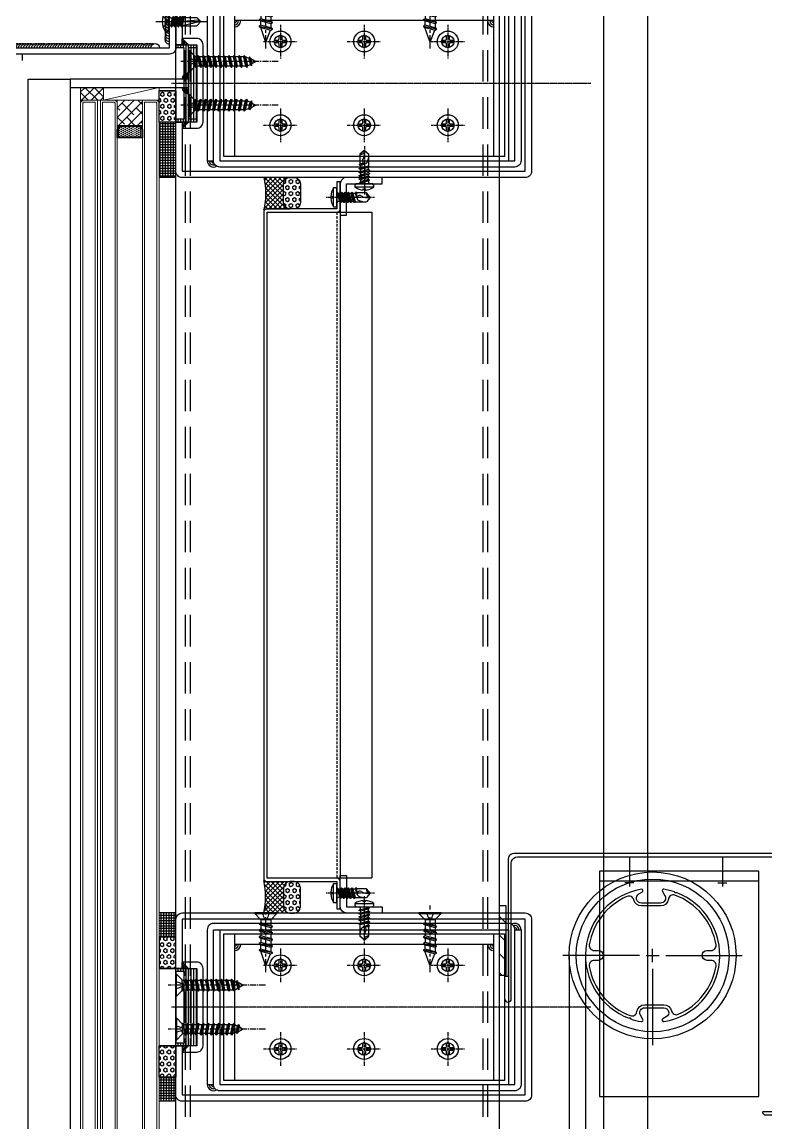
# Model space of a CAD drawing. Extents: x -3378 to 102197, y -3799 to 48702.
# Drawn here: x 85585 to 85940, y 3493 to 4019 of the extents above; entities that cross this region are included whole.
import ezdxf

# ---------------------------------------------------------------- set-up
doc = ezdxf.new("R2010")
doc.units = 0
for name, pattern in [('CEN1', [9, 6, -1, 1, -1]), ('CENTER', [2, 1.25, -0.25, 0.25, -0.25]), ('HIDDEN', [0.375, 0.25, -0.125])]:
    doc.linetypes.add(name, pattern=pattern)
for name, color, linetype in [('24WELD', 55, 'Continuous'), ('ARR', 6, 'Continuous'), ('BCM CL', 14, 'CENTER'), ('BCM-DIM', 54, 'Continuous'), ('BCM-draft', 252, 'Continuous'), ('BCM-EXT', 2, 'Continuous'), ('BCM-Extu', 4, 'Continuous'), ('BCM-SIL', 8, 'Continuous'), ('CENTER', 4, 'CENTER'), ('CL', 14, 'CENTER'), ('不鏽鋼板S.S.PANEL', 30, 'Continuous'), ('填縫物 SEALANT', 1, 'Continuous'), ('泡棉', 8, 'Continuous'), ('矽利康', 9, 'Continuous'), ('結構體 STRUCTURAL', 154, 'Continuous'), ('螺絲 固定五金 FASTENERS', 124, 'Continuous'), ('螺絲、螺栓', 4, 'Continuous'), ('視覺模型鋁擠型暫替', 4, 'Continuous'), ('視覺模型鋁擠型暫替-RefEdit0', 4, 'Continuous'), ('金屬面材 METAL PANEL', 2, 'Continuous'), ('鋁擠型 AL. EXTRUSION', 3, 'Continuous'), ('镀锌钢板', 3, 'Continuous'), ('隔熱材 INSULATION', 9, 'HIDDEN'), ('隱藏線 HIDDEN', 8, 'HIDDEN')]:
    doc.layers.add(name, color=color, linetype=linetype)
doc.layers.add('BCM-GK', color=252, linetype='Continuous', lineweight=5)
doc.layers.add('BCM-GLA', color=4, linetype='Continuous', lineweight=5)
pattern_1 = [(45, (-80931.47096, -992287.45455), (-0.44194173824, 0.44194173824), [])]
pattern_2 = [(90, (-94993.687, -997925.494), (-1.25, 0), []), (180, (-94993.687, -997925.494), (-1e-16, -1.25), [])]
pattern_3 = [(90, (154.4923, -120.1606), (-1.649778, 1e-16), [0.9525, -1.905]), (210, (154.4923, -120.1606), (0.824889, -1.42875), [0.9525, -1.905]), (150, (154.4923, -119.2081), (-0.824889, -1.42875), [0.9525, -1.905])]

# ---------------------------------------------------------------- blocks, each defined once
blk = doc.blocks.new('*u927')
at = {"layer": 'CENTER', "color": 0, "ltscale": 5}
blk.add_line((28.28, 0), (-3.62, 0), dxfattribs=at)
at = {"layer": '螺絲、螺栓', "color": 0, "linetype": 'ByBlock', "ltscale": 0.2}
for p, q in [((0.3, 5.3), (0.3, -5.3)), ((3.1, 2.5), (3.1, -2.5)), ((3.1, 2.39), (4.64, 2.39)), ((5.08, 3.15), (6.34, -3.15)), ((5.7, 2.39), (7.79, 2.39)), ((8.23, 3.15), (9.49, -3.15)), ((8.85, 2.39), (10.94, 2.39)), ((11.38, 3.15), (12.64, -3.15)), ((12, 2.39), (14.09, 2.39)), ((14.53, 3.15), (15.79, -3.15)), ((17.24, 2.39), (15.15, 2.39)), ((17.68, 3.15), (18.94, -3.15)), ((18.17, 2.61), (24.84, 0.24)), ((3.1, -2.39), (5.9, -2.39)), ((6.96, -2.39), (9.05, -2.39)), ((10.11, -2.39), (12.2, -2.39)), ((13.26, -2.39), (15.35, -2.39)), ((16.41, -2.39), (18.5, -2.39)), ((24.84, -0.23), (19.52, -2.25))]:
    blk.add_line(p, q, dxfattribs=at)
blk.add_lwpolyline([(3.1, -2.5), (0.3, -5.3), (0, -5.3), (0, 5.3), (0.3, 5.3), (3.1, 2.5)], dxfattribs=at)
blk.add_lwpolyline([(0, 1.61, -0.048054), (2.67, 0.68, -0.292428), (3.1, 0, -0.292428), (2.67, -0.68, -0.048054), (0, -1.61, -0.048054)], format="xyb", dxfattribs=at)
for points in [[(6.34, -3.15), (5.9, -2.39), (4.64, 2.39), (5.08, 3.15), (5.27, 3.15), (5.7, 2.39), (6.96, -2.39), (6.53, -3.15)], [(9.49, -3.15), (9.05, -2.39), (7.79, 2.39), (8.23, 3.15), (8.42, 3.15), (8.85, 2.39), (10.11, -2.39), (9.68, -3.15)], [(12.64, -3.15), (12.2, -2.39), (10.94, 2.39), (11.38, 3.15), (11.57, 3.15), (12, 2.39), (13.26, -2.39), (12.83, -3.15)], [(15.79, -3.15), (15.35, -2.39), (14.09, 2.39), (14.53, 3.15), (14.72, 3.15), (15.15, 2.39), (16.41, -2.39), (15.98, -3.15)], [(18.94, -3.15), (18.5, -2.39), (17.24, 2.39), (17.68, 3.15), (17.87, 3.15), (18.3, 2.39), (19.56, -2.39), (19.13, -3.15)]]:
    blk.add_lwpolyline(points, close=True, dxfattribs=at)
blk.add_arc((24.75, 0), 0.252, 292.1627, 69.4623, dxfattribs=at)
blk = doc.blocks.new('*U929')
blk.add_blockref('*u927', (0, 0))
blk = doc.blocks.new('橫料01')
at = {"layer": '視覺模型鋁擠型暫替', "linetype": 'Continuous'}
h = blk.add_hatch(dxfattribs=at)
h.set_pattern_fill('ANSI31', color=1, scale=5)
h.set_pattern_definition(pattern_1)
h.paths.add_polyline_path([(-151.5, -26.5), (-148.5, -26.5), (-151.5, -23.5)])
h = blk.add_hatch(dxfattribs=at)
h.set_pattern_fill('ANSI31', color=1, scale=5)
h.set_pattern_definition(pattern_1)
h.paths.add_polyline_path([(-151.5, -66.5), (-148.5, -63.5), (-151.5, -63.5)])
at = {"layer": '視覺模型鋁擠型暫替', "color": 1, "linetype": 'Continuous'}
for points in [[(-148.5, -26.5), (-151.5, -26.5), (-151.5, -23.5), (-148.5, -26.5)], [(-148.5, -63.5), (-151.5, -63.5), (-151.5, -66.5), (-148.5, -63.5)]]:
    blk.add_lwpolyline(points, dxfattribs=at)
at = {"layer": '視覺模型鋁擠型暫替', "color": 7, "linetype": 'Continuous'}
for centre, radius, start, end in [((7.5, -8), 3, 0, 120), ((7.5, -8), 2, 0, 109.4712), ((7.5, -8), 1, 0, 99.5941), ((-136.5, -82.01), 3, 180, 300), ((-136.5, -82.01), 2, 180, 289.4712), ((-136.5, -82.01), 1, 180, 279.5941)]:
    blk.add_arc(centre, radius, start, end, dxfattribs=at)
at = {"layer": '金屬面材 METAL PANEL'}
for points in [[(-151.5, -63.5), (-151.5, -87.01), (12.5, -87.01), (12.5, -3), (-151.49, -3), (-151.5, -26.5), (-154.5, -26.5), (-154.49, -3, -0.414128), (-151.49, 0), (12.5, 0, -0.414214), (15.5, -3), (15.5, -87.01, -0.414214), (12.5, -90.01), (-151.5, -90.01, -0.414214), (-154.5, -87.01), (-154.5, -63.5)], [(-151.5, -66.5), (-144.5, -66.5, 0.414214), (-141.5, -63.5), (-141.5, -26.5, 0.414239), (-144.5, -23.5), (-151.5, -23.5), (-148.5, -26.5), (-144.5, -26.5), (-144.5, -63.5), (-148.5, -63.5)]]:
    blk.add_lwpolyline(points, format="xyb", close=True, dxfattribs=at)
at = {"layer": '镀锌钢板'}
for points in [[(-136.5, -82.01), (-136.5, -8), (4.5, -8), (4.5, -82.01), (7.5, -82.01), (7.5, -8, 0.414214), (4.5, -5), (-136.5, -5, 0.414214), (-139.5, -8), (-139.5, -82.01)], [(10.5, -8), (10.5, -82.01, -0.414214), (7.5, -85.01), (-133.5, -85.01, -0.414214), (-136.5, -82.01), (-136.5, -8), (-133.5, -8), (-133.5, -82.01), (7.5, -82.01), (7.5, -8)]]:
    blk.add_lwpolyline(points, format="xyb", close=True, dxfattribs=at)
at = {"layer": '螺絲 固定五金 FASTENERS', "xscale": -1.000000000000002, "rotation": 90}
for p in [(-111.5, 0), (-33, 0)]:
    blk.add_blockref('*U929', p, dxfattribs=at)
blk = doc.blocks.new('*U35')
blk.add_lwpolyline([(1.22, 0.68), (2.48, 0.68, -0.398336), (3.02, 0.16, -0.027263), (3.02, -0.16, -0.398336), (2.48, -0.68), (1.22, -0.68, 0.414214), (0.68, -1.22), (0.68, -2.48, -0.398336), (0.16, -3.02, -0.027263), (-0.16, -3.02, -0.398336), (-0.68, -2.48), (-0.68, -1.22, 0.414214), (-1.22, -0.68), (-2.48, -0.68, -0.398336), (-3.02, -0.16, -0.027263), (-3.02, 0.16, -0.398336), (-2.48, 0.68), (-1.22, 0.68, 0.414214), (-0.68, 1.22), (-0.68, 2.48, -0.398336), (-0.16, 3.02, -0.027263), (0.16, 3.02, -0.398336), (0.68, 2.48), (0.68, 1.22, 0.414214)], format="xyb", close=True)
blk.add_circle((0, 0), 5)
at = {"layer": 'CL'}
for p, q in [((0, 8.04), (0, -8.04)), ((-8.04, 0), (8.04, 0))]:
    blk.add_line(p, q, dxfattribs=at)
blk = doc.blocks.new('圓孔6mm')
at = {"layer": '視覺模型鋁擠型暫替', "color": 6, "linetype": 'Continuous'}
blk.add_circle((0, 0), 3, dxfattribs=at)
at = {"layer": 'BCM-draft'}
blk.add_blockref('*U35', (0, 0), dxfattribs=at)
blk = doc.blocks.new('4t 托架')
at = {"layer": '視覺模型鋁擠型暫替', "color": 7, "linetype": 'Continuous'}
for centre, radius, start, end in [((14.5, -11.5), 1, 270, 0), ((14.5, -11.5), 2, 270, 0), ((14.5, -11.5), 3, 270, 0), ((138.5, -11.5), 3, 180, 270), ((138.5, -11.5), 2, 180, 270), ((138.5, -11.5), 1, 180, 270)]:
    blk.add_arc(centre, radius, start, end, dxfattribs=at)
at = {"layer": '镀锌钢板', "color": 6, "linetype": 'Continuous'}
for p, q in [((14.5, -6.5), (14.5, -76.51)), ((138.5, -76.51), (138.5, -6.5)), ((138.5, -11.5), (14.5, -11.5))]:
    blk.add_line(p, q, dxfattribs=at)
blk.add_lwpolyline([(9.5, -6.5), (143.5, -6.5), (143.5, -76.51), (9.5, -76.51)], close=True, dxfattribs=at)
at = {"layer": '視覺模型鋁擠型暫替', "linetype": 'Continuous'}
for p in [(36.5, -21.5), (76.5, -21.5), (116.5, -21.5), (36.5, -61.51), (76.5, -61.51), (116.5, -61.51)]:
    blk.add_blockref('圓孔6mm', p, dxfattribs=at)
blk = doc.blocks.new('A$C4E2A2353')
at = {"layer": 'ARR', "color": 0, "linetype": 'ByBlock', "ltscale": 0.3}
for p, q in [((0.3, -5.3), (0.3, 5.3)), ((3.1, -2.5), (3.1, 2.5)), ((4.38, 2.15), (3.1, 2.15)), ((3.1, 1.24), (3.82, -2.16)), ((4.71, 2.87), (4.38, 2.15)), ((4.38, 2.15), (5.3, -2.16)), ((4.43, 1.96), (5.34, -2.36)), ((5.34, 2.15), (4.71, 2.87)), ((4.71, 2.87), (5.93, -2.88)), ((4.89, 2.06), (5.8, -2.26)), ((6.82, 2.15), (5.34, 2.15)), ((5.34, 2.15), (6.26, -2.16)), ((5.34, 2.15), (6.26, -2.16)), ((7.15, 2.87), (6.82, 2.15)), ((6.82, 2.15), (7.74, -2.16)), ((6.86, 1.96), (7.78, -2.36)), ((7.78, 2.15), (7.15, 2.87)), ((7.15, 2.87), (8.37, -2.88)), ((7.32, 2.06), (8.24, -2.26)), ((9.26, 2.15), (7.78, 2.15)), ((7.78, 2.15), (8.7, -2.16)), ((7.78, 2.15), (8.7, -2.16)), ((9.59, 2.87), (9.26, 2.15)), ((9.26, 2.15), (10.17, -2.16)), ((9.3, 1.96), (10.21, -2.36)), ((10.22, 2.15), (9.59, 2.87)), ((9.59, 2.87), (10.81, -2.88)), ((9.76, 2.06), (10.67, -2.26)), ((11.7, 2.15), (10.22, 2.15)), ((10.22, 2.15), (11.13, -2.16)), ((10.22, 2.15), (11.13, -2.16)), ((12.02, 2.87), (11.7, 2.15)), ((11.7, 2.15), (12.61, -2.16)), ((11.74, 1.96), (12.65, -2.36)), ((12.66, 2.15), (12.02, 2.87)), ((12.02, 2.87), (13.24, -2.88)), ((12.2, 2.06), (13.11, -2.26)), ((14.13, 2.15), (12.66, 2.15)), ((12.66, 2.15), (13.57, -2.16)), ((12.66, 2.15), (13.57, -2.16)), ((14.46, 2.87), (14.13, 2.15)), ((14.13, 2.15), (15.05, -2.16)), ((14.18, 1.96), (15.09, -2.36)), ((15.09, 2.15), (14.46, 2.87)), ((14.46, 2.87), (15.68, -2.88)), ((14.64, 2.06), (15.55, -2.26)), ((16.57, 2.15), (15.09, 2.15)), ((15.09, 2.15), (16.01, -2.16)), ((15.09, 2.15), (16.01, -2.16)), ((16.9, 2.87), (16.57, 2.15)), ((16.57, 2.15), (17.49, -2.16)), ((16.61, 1.96), (17.53, -2.36)), ((17.53, 2.15), (16.9, 2.87)), ((16.9, 2.87), (18.12, -2.88)), ((17.07, 2.06), (17.99, -2.26)), ((19.01, 2.15), (17.53, 2.15)), ((17.53, 2.15), (18.45, -2.16)), ((17.53, 2.15), (18.45, -2.16)), ((19.34, 2.87), (19.01, 2.15)), ((19.01, 2.15), (19.92, -2.16)), ((19.05, 1.96), (19.96, -2.36)), ((19.97, 2.15), (19.34, 2.87)), ((19.34, 2.87), (20.56, -2.88)), ((19.51, 2.06), (20.42, -2.26)), ((21.45, 2.15), (19.97, 2.15)), ((19.97, 2.15), (20.88, -2.16)), ((19.97, 2.15), (20.88, -2.16)), ((21.77, 2.87), (21.45, 2.15)), ((21.77, 2.87), (21.45, 2.15)), ((21.45, 2.15), (22.36, -2.16)), ((21.45, 2.15), (22.36, -2.16)), ((21.49, 1.96), (22.4, -2.36)), ((21.49, 1.96), (22.4, -2.36)), ((22.41, 2.15), (21.77, 2.87)), ((21.77, 2.87), (22.99, -2.88)), ((22.41, 2.15), (21.77, 2.87)), ((21.77, 2.87), (22.99, -2.88)), ((21.95, 2.06), (22.86, -2.26)), ((21.95, 2.06), (22.86, -2.26)), ((23.88, 2.15), (22.41, 2.15)), ((22.41, 2.15), (23.32, -2.16)), ((23.88, 2.15), (22.41, 2.15)), ((22.41, 2.15), (23.32, -2.16)), ((22.41, 2.15), (23.32, -2.16)), ((22.41, 2.15), (23.32, -2.16)), ((24.21, 2.87), (23.88, 2.15)), ((24.21, 2.87), (23.88, 2.15)), ((23.88, 2.15), (24.8, -2.16)), ((23.88, 2.15), (24.8, -2.16)), ((23.93, 1.96), (24.84, -2.36)), ((23.93, 1.96), (24.84, -2.36)), ((24.84, 2.15), (24.21, 2.87)), ((24.21, 2.87), (25.43, -2.88)), ((24.84, 2.15), (24.21, 2.87)), ((24.21, 2.87), (25.43, -2.88)), ((24.38, 2.06), (25.3, -2.26)), ((24.38, 2.06), (25.3, -2.26)), ((26.32, 2.15), (24.84, 2.15)), ((24.84, 2.15), (25.76, -2.16)), ((26.32, 2.15), (24.84, 2.15)), ((24.84, 2.15), (25.76, -2.16)), ((24.84, 2.15), (25.76, -2.16)), ((24.84, 2.15), (25.76, -2.16)), ((26.65, 2.87), (26.32, 2.15)), ((26.65, 2.87), (26.32, 2.15)), ((26.32, 2.15), (27.24, -2.16)), ((26.32, 2.15), (27.24, -2.16)), ((26.36, 1.96), (27.28, -2.36)), ((26.36, 1.96), (27.28, -2.36)), ((27.28, 2.15), (26.65, 2.87)), ((26.65, 2.87), (27.87, -2.88)), ((27.28, 2.15), (26.65, 2.87)), ((26.65, 2.87), (27.87, -2.88)), ((26.82, 2.06), (27.74, -2.26)), ((26.82, 2.06), (27.74, -2.26)), ((28.91, 1.45), (27.28, 2.15)), ((27.28, 2.15), (28.19, -2.16)), ((27.28, 2.15), (28.19, -2.16)), ((27.28, 2.15), (28.19, -2.16)), ((27.28, 2.15), (28.19, -2.16)), ((29.24, 2.17), (28.91, 1.45)), ((28.91, 1.45), (29.52, -1.46)), ((29.96, 0.99), (29.24, 2.17)), ((29.24, 2.17), (30.16, -2.18)), ((32.25, 0), (29.96, 1.25)), ((29.96, 0.99), (30.39, -1)), ((32.26, 0), (32.25, 0)), ((3.1, -1.02), (3.49, -2.88)), ((3.1, -2.44), (3.49, -2.88)), ((3.49, -2.88), (3.82, -2.16)), ((3.82, -2.16), (5.3, -2.16)), ((5.3, -2.16), (5.93, -2.88)), ((5.93, -2.88), (6.26, -2.16)), ((6.26, -2.16), (7.74, -2.16)), ((7.74, -2.16), (8.37, -2.88)), ((8.37, -2.88), (8.7, -2.16)), ((8.7, -2.16), (10.17, -2.16)), ((10.17, -2.16), (10.81, -2.88)), ((10.81, -2.88), (11.13, -2.16)), ((11.13, -2.16), (12.61, -2.16)), ((12.61, -2.16), (13.24, -2.88)), ((13.24, -2.88), (13.57, -2.16)), ((13.57, -2.16), (15.05, -2.16)), ((15.05, -2.16), (15.68, -2.88)), ((15.68, -2.88), (16.01, -2.16)), ((16.01, -2.16), (17.49, -2.16)), ((17.49, -2.16), (18.12, -2.88)), ((18.12, -2.88), (18.45, -2.16)), ((18.45, -2.16), (19.92, -2.16)), ((19.92, -2.16), (20.56, -2.88)), ((20.56, -2.88), (20.88, -2.16)), ((20.88, -2.16), (22.36, -2.16)), ((22.36, -2.16), (22.99, -2.88)), ((22.36, -2.16), (22.99, -2.88)), ((22.99, -2.88), (23.32, -2.16)), ((22.99, -2.88), (23.32, -2.16)), ((23.32, -2.16), (24.8, -2.16)), ((23.32, -2.16), (24.8, -2.16)), ((24.8, -2.16), (25.43, -2.88)), ((24.8, -2.16), (25.43, -2.88)), ((25.43, -2.88), (25.76, -2.16)), ((25.43, -2.88), (25.76, -2.16)), ((25.76, -2.16), (27.24, -2.16)), ((25.76, -2.16), (27.24, -2.16)), ((27.24, -2.16), (27.87, -2.88)), ((27.24, -2.16), (27.87, -2.88)), ((27.87, -2.88), (28.19, -2.16)), ((27.87, -2.88), (28.19, -2.16)), ((28.19, -2.16), (29.52, -1.46)), ((29.52, -1.46), (30.16, -2.18)), ((30.16, -2.18), (30.39, -1)), ((30.39, -1), (32.25, -0.01)), ((32.25, -0.01), (32.26, 0))]:
    blk.add_line(p, q, dxfattribs=at)
at = {"layer": 'ARR', "color": 0, "linetype": 'CEN1', "ltscale": 0.5}
blk.add_line((42.86, 0), (-3.62, 0), dxfattribs=at)
at = {"layer": 'ARR', "color": 0, "linetype": 'ByBlock', "ltscale": 0.3}
blk.add_lwpolyline([(3.1, 2.5), (0.3, 5.3), (0, 5.3), (0, -5.3), (0.3, -5.3), (3.1, -2.5)], dxfattribs=at)
blk.add_lwpolyline([(0, -1.61, 0.048054), (2.67, -0.68, 0.292428), (3.1, 0, 0.292428), (2.67, 0.68, 0.048054), (0, 1.61, 0.048054)], format="xyb", dxfattribs=at)
blk = doc.blocks.new('*U920')
at = {"layer": '螺絲、螺栓', "color": 0, "linetype": 'ByBlock', "xscale": -1, "rotation": 180}
blk.add_blockref('A$C4E2A2353', (0, 0), dxfattribs=at)
blk = doc.blocks.new('玻璃飾條03')
at = {"layer": '視覺模型鋁擠型暫替', "color": 2, "linetype": 'Continuous'}
for centre, radius, start, end in [((56.5, 0), 3, 90, 180), ((56.5, 0), 2.5, 90, 180), ((56.5, 0), 2, 90, 180), ((56.5, 0), 1.5, 90, 180), ((56.5, 0), 1, 90, 180), ((56.5, -4), 3, 180, 270), ((56.5, -4), 2.5, 180, 270), ((56.5, -4), 2, 180, 270), ((56.5, -4), 1.5, 180, 270), ((56.5, -4), 1, 180, 270)]:
    blk.add_arc(centre, radius, start, end, dxfattribs=at)
at = {"layer": '金屬面材 METAL PANEL', "linetype": 'Continuous'}
for points in [[(56.5, -19), (60.5, -19), (60.5, 15), (56.5, 15)], [(0, -4), (56.5, -4), (56.5, 0), (0, 0)]]:
    blk.add_lwpolyline(points, close=True, dxfattribs=at)
at = {"layer": '螺絲 固定五金 FASTENERS', "xscale": -1, "rotation": 180}
blk.add_blockref('*U920', (56.5, 8.5), dxfattribs=at)
at = {"layer": '螺絲 固定五金 FASTENERS'}
blk.add_blockref('*U920', (56.5, -12.5), dxfattribs=at)
blk = doc.blocks.new('A$C19CB1797')
at = {"layer": 'BCM-SIL'}
for p, q in [((8.28, 24.29, 0), (8.28, 0, 0)), ((3.53, 19.39, 0), (13.03, 19.39, 0)), ((3.53, 18.16, 0), (13.03, 18.16, 0)), ((6.49, 17.06, 0), (5.88, 16.71, 0)), ((5.88, 16.71, 0), (10.68, 15.91, 0)), ((5.88, 16.71, 0), (5.88, 16.51, 0)), ((5.88, 16.51, 0), (10.68, 15.72, 0)), ((5.88, 16.51, 0), (6.49, 16.16, 0)), ((6.49, 17.06, 0), (10.07, 16.26, 0)), ((6.49, 16.16, 0), (10.07, 15.36, 0)), ((6.49, 16.16, 0), (6.49, 15.47, 0)), ((10.07, 17.06, 0), (10.07, 16.26, 0)), ((10.07, 17.06, 0), (10.07, 16.26, 0)), ((10.07, 16.26, 0), (10.68, 15.91, 0)), ((10.68, 15.91, 0), (10.68, 15.72, 0)), ((6.49, 15.47, 0), (5.88, 15.12, 0)), ((5.88, 15.12, 0), (10.68, 14.32, 0)), ((5.88, 15.12, 0), (5.88, 14.92, 0)), ((5.88, 14.92, 0), (10.68, 14.13, 0)), ((5.88, 14.92, 0), (6.49, 14.57, 0)), ((6.49, 13.88, 0), (5.88, 13.53, 0)), ((5.88, 13.53, 0), (10.68, 12.74, 0)), ((5.88, 13.53, 0), (5.88, 13.33, 0)), ((5.88, 13.33, 0), (10.68, 12.54, 0)), ((5.88, 13.33, 0), (6.49, 12.98, 0)), ((6.49, 12.3, 0), (5.88, 11.94, 0)), ((5.88, 11.94, 0), (10.68, 11.15, 0)), ((5.88, 11.94, 0), (5.88, 11.75, 0)), ((5.88, 11.75, 0), (10.68, 10.95, 0)), ((5.88, 11.75, 0), (6.28, 11.52, 0)), ((8.28, 2.66, 0), (6.28, 11.52, 0)), ((6.28, 11.52, 0), (6.28, 4.66, 0)), ((6.28, 11.52, 0), (10.28, 10.72, 0)), ((6.49, 15.47, 0), (10.07, 14.68, 0)), ((6.49, 14.57, 0), (10.07, 13.78, 0)), ((6.49, 14.57, 0), (6.49, 13.88, 0)), ((6.49, 13.88, 0), (10.07, 13.09, 0)), ((6.49, 12.98, 0), (10.07, 12.19, 0)), ((6.49, 12.98, 0), (6.49, 12.3, 0)), ((6.49, 12.3, 0), (10.07, 11.5, 0)), ((9.03, 4.16, 0), (8.28, 11.12, 0)), ((10.68, 15.72, 0), (10.07, 15.36, 0)), ((10.07, 15.36, 0), (10.07, 14.68, 0)), ((10.07, 14.68, 0), (10.68, 14.32, 0)), ((10.68, 14.13, 0), (10.07, 13.78, 0)), ((10.07, 13.78, 0), (10.07, 13.09, 0)), ((10.07, 13.09, 0), (10.68, 12.74, 0)), ((10.68, 12.54, 0), (10.07, 12.19, 0)), ((10.07, 12.19, 0), (10.07, 11.5, 0)), ((10.07, 11.5, 0), (10.68, 11.15, 0)), ((10.68, 10.95, 0), (10.28, 10.72, 0)), ((10.28, 10.72, 0), (10.28, 4.66, 0)), ((10.68, 14.32, 0), (10.68, 14.13, 0)), ((10.68, 12.74, 0), (10.68, 12.54, 0)), ((10.68, 11.15, 0), (10.68, 10.95, 0)), ((6.28, 4.66, 0), (8.28, 2.66, 0)), ((8.28, 2.66, 0), (10.28, 4.66, 0)), ((8.28, 2.66, 0), (9.03, 4.16, 0))]:
    blk.add_line(p, q, dxfattribs=at)
at = {"layer": 'BCM-SIL', "elevation": 0}
blk.add_lwpolyline([(12.8, 19.81, 0.297439), (3.75, 19.81, 0.253368), (3.53, 19.39), (3.53, 18.16, 0.414214), (4.03, 17.66), (12.53, 17.66, 0.414214), (13.03, 18.16), (13.03, 19.39, 0.253368)], format="xyb", close=True, dxfattribs=at)
at = {"layer": 'BCM-SIL', "ltscale": 0.1, "elevation": 0}
blk.add_lwpolyline([(5.78, 20.77), (7.8, 18.64, 0.205918), (8.28, 18.43, 0.205918), (8.75, 18.64), (10.78, 20.77)], format="xyb", dxfattribs=at)
at = {"layer": 'BCM-SIL'}
for centre, start, end in [((5.89, 17.06, 0), 0, 90), ((10.67, 17.06, 0), 90, 180)]:
    blk.add_arc(centre, 0.6, start, end, dxfattribs=at)
blk = doc.blocks.new('*U740')
for centre, end in [((1.3, 41.5), 196.3529), ((1.3, 39), 196.3529), ((1.4, 44), 196.3529), ((0.9, 29), 196.3529), ((1, 31.5), 196.3529), ((1.1, 34), 196.3529), ((1.2, 36.5), 196.3529), ((0.6, 19), 196.3529), ((0.7, 21.5), 196.3529), ((0.8, 24), 196.3529), ((0.9, 26.5), 196.3529), ((0.2, 6.5), 196.3529), ((0.3, 9), 196.3529), ((0.4, 11.5), 196.3529), ((0.5, 16.5), 196.3529), ((0.5, 14), 196.3529), ((0.1, 4), 268.1431)]:
    blk.add_arc(centre, 4, 88.1431, end)
blk = doc.blocks.new('*U741')
for centre, end in [((-156.4, 5.1), 286.3529), ((-153.9, 5), 286.3529), ((-151.4, 4.9), 286.3529), ((-148.9, 4.8), 286.3529), ((-146.4, 4.7), 286.3529), ((-143.9, 4.7), 286.3529), ((-141.4, 4.6), 286.3529), ((-138.9, 4.5), 286.3529), ((-136.4, 4.4), 286.3529), ((-133.9, 4.3), 286.3529), ((-131.4, 4.3), 286.3529), ((-128.9, 4.2), 286.3529), ((-126.4, 4.1), 286.3529), ((-123.9, 4), 286.3529), ((-121.4, 3.9), 286.3529), ((-118.9, 3.9), 286.3529), ((-116.4, 3.8), 286.3529), ((-113.9, 3.7), 286.3529), ((-111.4, 3.6), 286.3529), ((-108.9, 3.5), 286.3529), ((-106.4, 3.5), 286.3529), ((-103.9, 3.4), 286.3529), ((-101.4, 3.3), 286.3529), ((-98.9, 3.2), 286.3529), ((-96.4, 3.1), 286.3529), ((-94, 3), 286.3529), ((-91.5, 3), 286.3529), ((-89, 2.9), 286.3529), ((-86.5, 2.8), 286.3529), ((-84, 2.7), 286.3529), ((-81.5, 2.6), 286.3529), ((-79, 2.6), 286.3529), ((-76.5, 2.5), 286.3529), ((-74, 2.4), 286.3529), ((-71.5, 2.3), 286.3529), ((-69, 2.2), 286.3529), ((-66.5, 2.2), 286.3529), ((-64, 2.1), 286.3529), ((-61.5, 2), 286.3529), ((-59, 1.9), 286.3529), ((-56.5, 1.8), 286.3529), ((-54, 1.7), 286.3529), ((-51.5, 1.7), 286.3529), ((-49, 1.6), 286.3529), ((-46.5, 1.5), 286.3529), ((-44, 1.4), 286.3529), ((-41.5, 1.3), 286.3529), ((-39, 1.3), 286.3529), ((-36.5, 1.2), 286.3529), ((-34, 1.1), 286.3529), ((-31.5, 1), 286.3529), ((-29, 0.9), 286.3529), ((-26.5, 0.9), 286.3529), ((-24, 0.8), 286.3529), ((-21.5, 0.7), 286.3529), ((-19, 0.6), 286.3529), ((-16.5, 0.5), 286.3529), ((-14, 0.5), 286.3529), ((-11.5, 0.4), 286.3529), ((-9, 0.3), 286.3529), ((-6.5, 0.2), 286.3529), ((-4, 0.1), 358.1431)]:
    blk.add_arc(centre, 4, 178.1431, end)
blk = doc.blocks.new('鋁板彎01')
at = {"layer": '金屬面材 METAL PANEL', "linetype": 'Continuous'}
blk.add_line((-3, 0), (-90, 0), dxfattribs=at)
at = {"layer": '金屬面材 METAL PANEL'}
blk.add_line((-90, 0), (-90, -28), dxfattribs=at)
blk.add_lwpolyline([(0, 0), (0, -28, -0.414214), (-3, -31), (-90, -31), (-90, -28), (-3, -28), (-3, 0), (-0.01, 0)], format="xyb", dxfattribs=at)
at = {"layer": '24WELD', "xscale": -0.5062500000000012, "yscale": 0.5062500000000012, "zscale": 0.5062500000000005, "rotation": 178.1430628016458}
for name, p in [('*U740', (-3, -2.03)), ('*U741', (-7.86, -28))]:
    blk.add_blockref(name, p, dxfattribs=at)
at = {"layer": 'BCM-SIL', "rotation": 90}
blk.add_blockref('A$C19CB1797', (14.66, -23.78, 0), dxfattribs=at)
blk = doc.blocks.new('*u55')
at = {"layer": '泡棉'}
h = blk.add_hatch(dxfattribs=at)
h.set_pattern_fill('HEX', color=256, scale=0.3)
h.set_pattern_definition([(0, (-4141.5022, 978.2385), (0, 1.6497784), [0.9525, -1.905]), (120, (-4141.5022, 978.2385), (-1.42875, -0.8248892), [0.9525, -1.905]), (60, (-4140.5497, 978.2385), (-1.42875, 0.8248892), [0.9525, -1.905])])
edge = h.paths.add_edge_path()
edge.add_line((-12, 9.53), (-3, 9.53))
edge.add_arc((-3, 12.53), 3, 270, 360)
edge.add_line((0, 12.53), (0, 14.53))
edge.add_arc((-3, 14.53), 3, 0, 90)
edge.add_line((-3, 17.53), (-12, 17.53))
edge.add_arc((-12, 14.53), 3, 90, 180)
edge.add_line((-15, 14.53), (-15, 12.53))
edge.add_arc((-12, 12.53), 3, 180, 270)
at = {"layer": '矽利康'}
h = blk.add_hatch(dxfattribs=at)
h.set_pattern_fill('ANSI37', color=256, scale=0.5, style=0)
h.set_pattern_definition([(45, (-4141.5022, 978.2385), (-1.122532, 1.122532), []), (135, (-4141.5022, 978.2385), (-1.122532, -1.122532), [])])
edge = h.paths.add_edge_path()
edge.add_arc((-7.73, -32.06), 32.98, 76.4372, 103.5628)
edge.add_arc((-16.6, 1.13), 1.6, 315, 360)
edge.add_line((-15, 1.13), (-15, 12.53))
edge.add_arc((-12, 12.53), 3, 180, 270)
edge.add_line((-12, 9.53), (-3, 9.53))
edge.add_arc((-3, 12.53), 3, 270, 360)
edge.add_line((0, 12.53), (0, 0))
at = {"layer": '泡棉'}
blk.add_lwpolyline([(-12, 9.53), (-3, 9.53, 0.414214), (0, 12.53), (0, 14.53, 0.414214), (-3, 17.53), (-12, 17.53, 0.414214), (-15, 14.53), (-15, 12.53, 0.414214)], format="xyb", close=True, dxfattribs=at)
at = {"layer": '矽利康'}
blk.add_lwpolyline([(0, 0, 0.118914), (-15.47, 0, 0.198912), (-15, 1.13), (-15, 12.53, 0.414214), (-12, 9.53), (-3, 9.53, 0.414214), (0, 12.53)], format="xyb", close=True, dxfattribs=at)
blk = doc.blocks.new('M5x16圓頭自攻')
at = {"layer": 'ARR', "color": 0, "linetype": 'CENTER', "ltscale": 0.87}
blk.add_line((18, 0), (-5.1, 0), dxfattribs=at)
at = {"layer": 'ARR', "color": 0, "linetype": 'ByBlock', "ltscale": 0.3}
for p, q in [((-1.61, -4.5), (-1.61, 4.5)), ((0.5, 2.24), (1.14, 1.9)), ((0.72, 2.13), (1.65, -2.5)), ((1.89, 1.9), (1.14, 1.9)), ((2.24, 2.5), (3.24, -2.5)), ((3.48, 1.9), (2.73, 1.9)), ((3.83, 2.5), (4.83, -2.5)), ((5.07, 1.9), (4.32, 1.9)), ((5.42, 2.5), (6.42, -2.5)), ((6.81, 1.9), (5.91, 1.9)), ((7.16, 2.5), (8.16, -2.5)), ((8.4, 1.9), (7.65, 1.9)), ((8.73, 1.9), (7.98, 1.9)), ((9.08, 2.5), (9.7, -0.6)), ((14.12, 2.1), (9.46, 2.1)), ((15.83, 0.06), (14.12, 2.1)), ((15.83, 0.06), (15.95, 0.06)), ((16, -0.01), (16, 0.01)), ((2.14, -1.9), (2.89, -1.9)), ((3.73, -1.9), (4.48, -1.9)), ((5.32, -1.9), (6.07, -1.9)), ((6.91, -1.9), (7.81, -1.9)), ((8.54, -2.1), (12.91, -2.1)), ((15.83, -0.06), (14.12, -2.1)), ((15.83, -0.06), (15.95, -0.06))]:
    blk.add_line(p, q, dxfattribs=at)
blk.add_lwpolyline([(-2.98, -0.5, 0.134476), (-1.61, -4.5), (-0.58, -4.5, 0.198912), (-0.44, -4.44), (-0.06, -4.06, 0.198912), (0, -3.92), (0, 3.92, 0.198912), (-0.06, 4.06), (-0.44, 4.44, 0.198912), (-0.58, 4.5), (-1.61, 4.5, 0.134562), (-2.98, 0.5), (-2.48, 0.5), (-2.48, -0.5), (-2.98, -0.5)], format="xyb", dxfattribs=at)
blk.add_lwpolyline([(1.14, 1.9), (2.14, -1.9), (1.8, -2.5), (1.65, -2.5), (1.3, -1.9), (0.3, 1.9), (0.5, 2.24)], dxfattribs=at)
for points in [[(3.24, -2.5), (2.89, -1.9), (1.89, 1.9), (2.24, 2.5), (2.39, 2.5), (2.73, 1.9), (3.73, -1.9), (3.39, -2.5)], [(4.83, -2.5), (4.48, -1.9), (3.48, 1.9), (3.83, 2.5), (3.98, 2.5), (4.32, 1.9), (5.32, -1.9), (4.98, -2.5)], [(6.42, -2.5), (6.07, -1.9), (5.07, 1.9), (5.42, 2.5), (5.57, 2.5), (5.91, 1.9), (6.91, -1.9), (6.57, -2.5)], [(8.16, -2.5), (7.81, -1.9), (6.81, 1.9), (7.16, 2.5), (7.31, 2.5), (7.65, 1.9), (8.65, -1.9), (8.31, -2.5)], [(9.08, 2.5), (8.73, 1.9), (9.7, -0.6), (9.46, 2.1), (9.23, 2.5)]]:
    blk.add_lwpolyline(points, close=True, dxfattribs=at)
for centre, radius, start, end in [((0.67, 3.07), 0.874, 220.3388, 257.7802), ((10.86, -0.29), 1.2, 56.152, 236.152), ((14.85, 6.88), 7.01, 241.6458, 278.008), ((15.9, 1.75), 1.82, 168.8617, 267.6865), ((15.95, 0.01), 0.05, 0, 90), ((1.17, -3.34), 1.44, 84.7312, 144.22), ((13.52, 4.88), 7.01, 241.6458, 274.9541), ((15.95, -0.01), 0.05, 270, 0)]:
    blk.add_arc(centre, radius, start, end, dxfattribs=at)
blk = doc.blocks.new('*U255')
blk.add_blockref('M5x16圓頭自攻', (0, 0))
blk = doc.blocks.new('*U681')
at = {"layer": 'BCM-draft', "linetype": 'HIDDEN', "ltscale": 5}
blk.add_line((16.6, 35), (335.06, 35), dxfattribs=at)
at = {"layer": 'BCM-draft'}
blk.add_lwpolyline([(16.6, 36.6), (335.06, 36.6)], dxfattribs=at)
at = {"layer": '不鏽鋼板S.S.PANEL'}
blk.add_lwpolyline([(336.66, 1.6), (336.66, 35), (349.66, 35), (349.66, 36.6), (336.66, 36.6, 0.414214), (335.06, 35), (335.06, 1.6), (16.6, 1.6), (16.6, 35, 0.414214), (15, 36.6), (2, 36.6), (2, 35), (15, 35), (15, 1.6, 0.414214), (16.6, 0), (335.06, 0, 0.414214)], format="xyb", close=True, dxfattribs=at)
at = {"layer": '金屬面材 METAL PANEL'}
for points in [[(18, 39.6), (3, 39.6), (3, 56.6), (0, 56.6), (0, 39.6, 0.414214), (3, 36.6), (18, 36.6)], [(333.66, 39.6), (348.66, 39.6), (348.66, 56.6), (351.66, 56.6), (351.66, 39.6, -0.414214), (348.66, 36.6), (333.66, 36.6)]]:
    blk.add_lwpolyline(points, format="xyb", close=True, dxfattribs=at)
at = {"layer": '隔熱材 INSULATION', "const_width": 0.2}
blk.add_lwpolyline([(335.06, 35), (335.06, 51.6), (16.6, 51.6), (16.6, 35)], dxfattribs=at)
at = {"layer": '隔熱材 INSULATION'}
blk.add_lwpolyline([(335.06, 1.6), (16.6, 1.6), (16.6, 51.6), (335.06, 51.6)], close=True, dxfattribs=at)
at = {"layer": '填縫物 SEALANT', "extrusion": (0, 0, -1), "zscale": -1}
blk.add_blockref('*u55', (0, 0), dxfattribs=at)
at = {"layer": '填縫物 SEALANT'}
blk.add_blockref('*u55', (351.66, 0), dxfattribs=at)
at = {"layer": '螺絲 固定五金 FASTENERS'}
for p, rotation in [((9.5, 35), 90), ((342.16, 35), 90), ((3, 48.1), 180)]:
    blk.add_blockref('*U255', p, dxfattribs=dict(at, rotation=rotation))
blk.add_blockref('*U255', (348.66, 48.1), dxfattribs=at)
blk = doc.blocks.new('護蓋')
at = {"layer": '螺絲 固定五金 FASTENERS', "xscale": -1, "rotation": 180}
blk.add_blockref('*U920', (0, 10.5), dxfattribs=at)
at = {"layer": '螺絲 固定五金 FASTENERS'}
blk.add_blockref('*U920', (0, -10.5), dxfattribs=at)
blk = doc.blocks.new('ASC-Facade Detail W1 & W2$0$CW_C1$0$NR-54')
for points in [[(-0.212, 1.246, 0.766396), (-0.442, -1.184, -0.994084), (-0.414, -1.194, 0.041271), (-0.212, -1.246, 0.632567), (-0.184, -1.205), (-0.23, -1.124, -0.575047), (-0.149, -0.985), (0.211, -0.985, -0.768251), (0.257, -1.159), (0.194, -1.195, 0.837568), (0.212, -1.246, 0.766396), (0.442, 1.184, -0.994084), (0.414, 1.194, 0.041271), (0.212, 1.246, 0.632567), (0.184, 1.205), (0.23, 1.124, -0.575047), (0.149, 0.985), (-0.211, 0.985, -0.768251), (-0.257, 1.159), (-0.194, 1.195, 0.837568)], [(-1.192, 0.202, 0.464153), (-1.1, 0.093), (-1.023, 0.093, -1), (-1.023, -0.093), (-1.1, -0.093, 0.464153), (-1.192, -0.202, 0.268255), (-0.42, -1.134, 0.481314), (-0.296, -1.059, -0.376214), (-0.149, -0.93), (0.211, -0.93, -0.348452), (0.355, -1.044, 0.468335), (0.483, -1.108, 0.253356), (1.192, -0.202, 0.464153), (1.1, -0.093), (1.023, -0.093, -1), (1.023, 0.093), (1.1, 0.093, 0.464153), (1.192, 0.202, 0.268255), (0.42, 1.134, 0.481314), (0.296, 1.059, -0.376214), (0.149, 0.93), (-0.211, 0.93, -0.348452), (-0.355, 1.044, 0.468335), (-0.483, 1.108, 0.253356)]]:
    blk.add_lwpolyline(points, format="xyb", close=True)
blk = doc.blocks.new('CW WINDOW SHADING')
at = {"layer": '鋁擠型 AL. EXTRUSION'}
h = blk.add_hatch(dxfattribs=at)
h.set_pattern_fill('ANSI31', color=256, scale=50.8, style=0)
h.set_pattern_definition([(135, (-79898.378, 10971.907), (4.49012806, 4.49012806), [])])
h.paths.add_polyline_path([(-10.91, 26.84), (-7.55, 26.84), (-7.55, 60.07), (-10.91, 60.07)])
h = blk.add_hatch(dxfattribs=at)
h.set_pattern_fill('ANSI31', color=256, scale=50.8, style=0)
h.set_pattern_definition([(135, (-79909.291, 10956.907), (4.49012806, 4.49012806), [])])
edge = h.paths.add_edge_path()
edge.add_arc((24.86, -70.34), 0.6, 31.3464, 211.3464, ccw=False)
edge.add_arc((6.58, -81.47), 22, 360, 391.3464, ccw=False)
edge.add_line((28.58, -81.47), (28.58, -107.91))
edge.add_arc((22.58, -107.91), 6, 330, 360, ccw=False)
edge.add_line((27.78, -110.91), (27.42, -111.54))
edge.add_arc((25.68, -110.54), 2, 270, 330, ccw=False)
edge.add_line((25.68, -112.54), (24.76, -112.54))
edge.add_arc((24.76, -112.04), 0.5, 90, 270, ccw=False)
edge.add_line((24.76, -111.54), (25.68, -111.54))
edge.add_arc((25.68, -110.54), 1, 270, 330)
edge.add_line((26.55, -111.04), (27.37, -109.61))
edge.add_arc((27.04, -109.42), 0.381, 330, 450)
edge.add_line((27.04, -109.04), (18.12, -109.04))
edge.add_arc((18.12, -109.42), 0.381, 450, 570)
edge.add_line((17.79, -109.61), (18.62, -111.04))
edge.add_arc((19.48, -110.54), 1, 210, 270)
edge.add_line((19.48, -111.54), (20.41, -111.54))
edge.add_arc((20.41, -112.04), 0.5, 270, 450, ccw=False)
edge.add_line((20.41, -112.54), (19.48, -112.54))
edge.add_arc((19.48, -110.54), 2, 210, 270, ccw=False)
edge.add_line((17.75, -111.54), (17.39, -110.91))
edge.add_arc((22.58, -107.91), 6, 180, 210, ccw=False)
edge.add_line((16.58, -107.91), (16.58, -87.96))
edge.add_line((16.58, -87.96), (17.48, -87.96))
edge.add_line((17.48, -87.96), (17.48, -89.63))
edge.add_arc((17.86, -89.63), 0.381, 540, 630)
edge.add_line((17.86, -90.01), (19.5, -90.01))
edge.add_arc((19.5, -89.63), 0.381, 270, 360)
edge.add_line((19.88, -89.63), (19.88, -82.49))
edge.add_arc((19.5, -82.49), 0.381, 360, 450)
edge.add_line((19.5, -82.11), (17.86, -82.11))
edge.add_arc((17.86, -82.49), 0.381, 450, 540)
edge.add_line((17.48, -82.49), (17.48, -84.15))
edge.add_line((17.48, -84.15), (16.58, -84.15))
edge.add_line((16.58, -84.15), (16.58, -81.47))
edge.add_arc((38.58, -81.47), 22, 508.6536, 540, ccw=False)
edge.add_arc((20.31, -70.34), 0.6, 328.6536, 508.6536, ccw=False)
edge.add_arc((38.58, -81.47), 20.8, 508.6536, 536.3089)
edge.add_arc((18.21, -80.16), 0.381, 536.3089, 630)
edge.add_line((18.21, -80.54), (21.81, -80.54))
edge.add_arc((21.81, -81.04), 0.5, 270, 450, ccw=False)
edge.add_line((21.81, -81.54), (21.16, -81.54))
edge.add_arc((21.16, -81.92), 0.381, 450, 540)
edge.add_line((20.78, -81.92), (20.78, -89.63))
edge.add_arc((21.16, -89.63), 0.381, 540, 630)
edge.add_line((21.16, -90.01), (27.2, -90.01))
edge.add_arc((27.2, -89.63), 0.381, 270, 360)
edge.add_line((27.58, -89.63), (27.58, -81.92))
edge.add_arc((27.2, -81.92), 0.381, 360, 450)
edge.add_line((27.2, -81.54), (26.36, -81.54))
edge.add_arc((26.36, -81.04), 0.5, 90, 270, ccw=False)
edge.add_line((26.36, -80.54), (26.96, -80.54))
edge.add_arc((26.96, -80.16), 0.381, 270, 363.6911)
edge.add_arc((6.58, -81.47), 20.8, 363.6911, 391.3464)
edge = h.paths.add_edge_path(flags=16)
edge.add_line((27.54, -91.58), (27.54, -107.58))
edge.add_arc((27.28, -107.58), 0.254, 270, 360, ccw=False)
edge.add_line((27.28, -107.84), (17.88, -107.84))
edge.add_arc((17.88, -107.58), 0.254, 180, 270, ccw=False)
edge.add_line((17.63, -107.58), (17.63, -91.84))
edge.add_arc((17.88, -91.84), 0.254, 90, 180, ccw=False)
edge.add_line((17.88, -91.58), (27.54, -91.58))
for p, q in [((182.85, 85), (-3.68, 85)), ((51.35, 83.12), (51.35, 69.19)), ((95.8, 83.12), (95.8, 69.19)), ((113.26, 71.86), (37.06, 71.86)), ((53.51, 71.01), (49.24, 71.01)), ((93.64, 71.01), (97.91, 71.01)), ((62.46, 33.12), (62.46, 39.47)), ((56.11, 36.3), (19.6, 36.3)), ((22.58, 36.3), (22.58, -80.3)), ((30.36, 36.3), (30.36, -197.94)), ((59.29, 36.3), (65.64, 36.3)), ((68.81, 36.3), (105.32, 36.3)), ((62.46, 29.95), (62.46, -6.57)), ((186.37, 12.07), (186.37, 8.3)), ((199.2, 10.18), (184.49, 10.18))]:
    blk.add_line(p, q, dxfattribs=at)
for points in [[(187.9, 84.41), (187.14, 84.83), (186.29, 85), (-3.68, 85), (-4.61, 84.83), (-5.38, 84.49), (-6.05, 83.9), (-6.48, 83.14), (-6.65, 82.29), (-6.65, 26.15), (-8.26, 26.15), (-8.26, 15.48), (-8.09, 14.89), (-7.75, 14.38), (-7.24, 14.04), (-6.65, 13.87), (-6.05, 14.04), (-5.55, 14.38), (-5.21, 14.89), (-5.12, 15.48), (-5.12, 80.43), (-4.95, 81.36), (-4.53, 82.21), (-3.94, 82.8), (-3.09, 83.22), (-2.16, 83.39), (184.51, 83.39), (185.45, 83.31), (186.21, 82.88), (186.89, 82.29), (187.31, 81.53), (187.48, 80.6), (187.48, 2.34), (189.09, 2.34), (189.09, 82.21), (188.92, 83.05), (188.49, 83.81)], [(113.26, -31.18), (113.26, 76.62), (37.06, 76.62), (37.06, -31.18)], [(-10.91, 26.84), (-7.55, 26.84), (-7.55, 60.07), (-10.91, 60.07)], [(190.66, 18.18), (189.09, 18.18), (189.09, 2.33), (186.55, 2.33), (186.55, -0.21), (189.09, -0.21), (189.09, -18.32), (183.52, -18.32), (183.52, -11.34), (181.95, -11.34), (181.95, -20.86), (189.09, -20.86), (189.09, -30.22), (189.34, -30.48), (189.09, -30.73), (189.09, -40), (219.26, -40), (220.84, -38.43), (194.01, -38.43), (194.01, -35.73), (192.44, -35.73), (192.44, -38.43), (190.66, -38.43), (190.66, -22.64), (192.44, -22.64), (192.44, -25.33), (194.01, -25.33), (194.01, -21.07), (190.66, -21.07), (190.66, -0.21), (194.01, -0.21), (194.01, 2.33), (190.66, 2.33), (190.66, 18.18)], [(22.58, -80.3), (22.05, -82.6)], [(22.58, -80.3), (24.61, -81.51)]]:
    blk.add_lwpolyline(points, close=True, dxfattribs=at)
blk.add_lwpolyline([(116.17, -40), (182.73, -40), (183.61, -40), (187.6, -40, 0.153915), (187.83, -39.93), (188.92, -39.16, 0.73323), (188.69, -38.43), (187.51, -38.43), (183.61, -38.43), (182.73, -38.43), (181.54, -38.43, -0.414214), (181.14, -38.02), (181.14, -11.75, -0.414214), (181.54, -11.34), (182.34, -11.34), (183.12, -11.34, -0.414214), (183.52, -11.75), (183.52, -13.14), (183.52, -17.29, 0.414214), (183.93, -17.7), (184.69, -17.7, 0.414214), (185.1, -17.29), (185.1, -16.73), (185.1, -10.17, 0.414214), (184.69, -9.76), (179.97, -9.76, 0.414214), (179.56, -10.17), (179.56, -37.13), (179.56, -38.02, -0.414214), (179.16, -38.43), (178.53, -38.43), (177.97, -38.43), (166.43, -38.43), (166.3, -38.55, -0.414214), (166.05, -38.55), (165.92, -38.43), (118, -38.43), (115.41, -38.43, 0.668179), (115.12, -39.12), (115.88, -39.88, 0.198912), (116.17, -40)], format="xyb", dxfattribs=at)
for points in [[(24.35, -70.65, -1), (25.37, -70.03, -0.137634), (28.58, -81.47), (28.58, -107.91, -0.131652), (27.78, -110.91), (27.42, -111.54, -0.267949), (25.68, -112.54), (24.76, -112.54, -1), (24.76, -111.54), (25.68, -111.54, 0.267949), (26.55, -111.04), (27.37, -109.61, 0.57735), (27.04, -109.04), (18.12, -109.04, 0.57735), (17.79, -109.61), (18.62, -111.04, 0.267949), (19.48, -111.54), (20.41, -111.54, -1), (20.41, -112.54), (19.48, -112.54, -0.267949), (17.75, -111.54), (17.39, -110.91, -0.131652), (16.58, -107.91), (16.58, -87.96), (17.48, -87.96), (17.48, -89.63, 0.414214), (17.86, -90.01), (19.5, -90.01, 0.414214), (19.88, -89.63), (19.88, -82.49, 0.414214), (19.5, -82.11), (17.86, -82.11, 0.414214), (17.48, -82.49), (17.48, -84.15), (16.58, -84.15), (16.58, -81.47, -0.137634), (19.79, -70.03, -1), (20.82, -70.65, 0.121258), (17.83, -80.13, 0.433211), (18.21, -80.54), (21.81, -80.54, -1), (21.81, -81.54), (21.16, -81.54, 0.414214), (20.78, -81.92), (20.78, -89.63, 0.414214), (21.16, -90.01), (27.2, -90.01, 0.414214), (27.58, -89.63), (27.58, -81.92, 0.414214), (27.2, -81.54), (26.36, -81.54, -1), (26.36, -80.54), (26.96, -80.54, 0.433211), (27.34, -80.13, 0.121258)], [(17.63, -91.58), (27.28, -91.58, -0.414214), (27.54, -91.84), (27.54, -107.58, -0.414214), (27.28, -107.84), (17.88, -107.84, -0.414214), (17.63, -107.58)], [(27.54, -91.58), (27.54, -107.58, -0.414214), (27.28, -107.84), (17.88, -107.84, -0.414214), (17.63, -107.58), (17.63, -91.84, -0.414214), (17.88, -91.58)]]:
    blk.add_lwpolyline(points, format="xyb", close=True, dxfattribs=at)
at = {"layer": '鋁擠型 AL. EXTRUSION', "const_width": 2.39}
blk.add_lwpolyline([(25.12, -83.21, -1), (22.9, -84.08, -1)], format="xyb", close=True, dxfattribs=at)
at = {"layer": '鋁擠型 AL. EXTRUSION'}
for radius in [39.88, 36.51]:
    blk.add_circle((62.46, 36.3), radius, dxfattribs=at)
at = {"layer": '鋁擠型 AL. EXTRUSION', "xscale": 25.39999999850988, "yscale": 25.39999999850988, "zscale": 25.39999999850988}
blk.add_blockref('ASC-Facade Detail W1 & W2$0$CW_C1$0$NR-54', (62.46, 36.3), dxfattribs=at)
blk = doc.blocks.new('6t 矽酸鈣板')
blk.add_blockref('CW WINDOW SHADING', (10.91, 38.43, 0))
blk = doc.blocks.new('425424')
at = {"layer": 'BCM-DIM', "linetype": 'Continuous'}
h = blk.add_hatch(dxfattribs=at)
h.set_pattern_fill('ANSI37', color=256, scale=10, angle=45)
h.set_pattern_definition(pattern_2)
h.paths.add_polyline_path([(-0.01, -11.5), (-8.01, -11.5), (-8.01, 0.01), (-0.01, 0.01)])
h = blk.add_hatch(dxfattribs=at)
h.set_pattern_fill('ANSI37', color=256, scale=10, angle=45)
h.set_pattern_definition(pattern_2)
h.paths.add_polyline_path([(-0.01, -78.5), (-8.01, -78.5), (-8.01, -90.01), (-0.01, -90.01)])
at = {"layer": '泡棉'}
h = blk.add_hatch(dxfattribs=at)
h.set_pattern_fill('HEX', color=256, scale=0.3, angle=90)
h.set_pattern_definition(pattern_3)
h.paths.add_polyline_path([(-0.01, -11.5), (-8.01, -11.5), (-8.01, -26.5), (-0.01, -26.5)])
h = blk.add_hatch(dxfattribs=at)
h.set_pattern_fill('HEX', color=256, scale=0.3, angle=90)
h.set_pattern_definition(pattern_3)
h.paths.add_polyline_path([(-0.01, -63.5), (-8.01, -63.5), (-8.01, -78.5), (-0.01, -78.5)])
at = {"layer": 'BCM-DIM', "linetype": 'Continuous'}
for p, q in [((-0.01, 0.01), (-8.01, 0.01)), ((-0.13, -26.5), (-8.13, -26.5)), ((-0.13, -63.5), (-8.13, -63.5)), ((-0.01, -90.01), (-8.01, -90.01))]:
    blk.add_line(p, q, dxfattribs=at)
at = {"layer": '泡棉'}
for points in [[(-0.01, -11.5), (-8.01, -11.5), (-8.01, -26.5), (-0.01, -26.5)], [(-0.01, -78.5), (-8.01, -78.5), (-8.01, -63.5), (-0.01, -63.5)]]:
    blk.add_lwpolyline(points, close=True, dxfattribs=at)

msp = doc.modelspace()

# ---------------------------------------------------------------- hatches: boundary and pattern name
h = msp.add_hatch()
h.set_pattern_fill('ANSI31', color=9, scale=10, angle=45, style=0)
h.set_pattern_definition([(90, (21249.433, -607656.1759), (-1.25, 1e-15), [])])
h.paths.add_polyline_path([(85658.313, 4008.255), (85668.313, 4008.255), (85668.313, 3971.255), (85658.313, 3971.255), (85658.313, 3972.755), (85662.313, 3972.755), (85662.313, 4006.755), (85658.313, 4006.755)])
h = msp.add_hatch()
h.set_pattern_fill('ANSI31', color=9, scale=10, angle=45, style=0)
h.set_pattern_definition([(90, (21249.433, -608097.8416), (-1.25, 1e-15), [])])
h.paths.add_polyline_path([(85658.313, 3566.589), (85668.313, 3566.589), (85668.313, 3529.589), (85658.313, 3529.589), (85658.313, 3531.089), (85662.313, 3531.089), (85662.313, 3565.089), (85658.313, 3565.089)])
at = {"layer": 'BCM-DIM', "linetype": 'Continuous'}
h = msp.add_hatch(dxfattribs=at)
h.set_pattern_fill('ANSI37', color=256, scale=10, angle=45)
h.set_pattern_definition([(90, (-9335.3665, -993890.739), (-1.25, 0), []), (180, (-9335.3665, -993890.739), (-1e-16, -1.25), [])])
h.paths.add_polyline_path([(85658.313, 3971.255), (85650.313, 3971.255), (85650.313, 3944.747), (85658.313, 3944.747)])
at = {"layer": 'BCM-Extu', "linetype": 'ByBlock'}
h = msp.add_hatch(dxfattribs=at)
h.set_pattern_fill('DOTS', color=8, scale=15, angle=90, style=0)
h.set_pattern_definition([(90, (86187.2251, 7571.5638), (-0.9375, 0.46875), [0, -0.9375])])
h.paths.add_polyline_path([(85631.386, 3969.165), (85630.813, 3967.622), (85630.813, 3964.165), (85641.813, 3964.165), (85641.813, 3967.622), (85641.24, 3969.165)])
at = {"layer": 'BCM-GK', "linetype": 'ByBlock'}
h = msp.add_hatch(dxfattribs=at)
h.set_pattern_fill('ANSI37', color=256, angle=-180)
h.set_pattern_definition([(225, (-374104.6257, 119188.7022), (2.24506403, -2.24506403), []), (315, (-374104.6257, 119188.7022), (2.24506403, 2.24506403), [])])
h.paths.add_polyline_path([(85612.812, 3987.665), (85623.813, 3987.665), (85623.813, 3981.665), (85613.813, 3981.665), (85612.813, 3980.665)])
h = msp.add_hatch(dxfattribs=at)
h.set_pattern_fill('ANSI38', color=256, angle=180)
h.set_pattern_definition([(225, (1385006.0726, -117349.7077), (2.24506403, -2.24506403), []), (315, (1385006.0726, -117349.7077), (6.735192091, -2.24506403), [7.9375, -4.7625])])
h.paths.add_polyline_path([(85641.588, 3969.665), (85642.313, 3967.712), (85642.313, 3981.665), (85630.313, 3981.665), (85630.313, 3967.712), (85631.038, 3969.665)])
at = {"layer": '泡棉'}
h = msp.add_hatch(dxfattribs=at)
h.set_pattern_fill('HEX', color=256, scale=0.3, angle=90)
h.set_pattern_definition([(90, (85812.813, 3929.5943), (-1.649778, 1e-16), [0.9525, -1.905]), (210, (85812.813, 3929.5943), (0.824889, -1.42875), [0.9525, -1.905]), (150, (85812.813, 3930.5468), (-0.824889, -1.42875), [0.9525, -1.905])])
h.paths.add_polyline_path([(85658.313, 3986.255), (85650.313, 3986.255), (85650.313, 3971.255), (85658.313, 3971.255)])

# ---------------------------------------------------------------- linework, layer by layer
at = {"color": 6, "linetype": 'Continuous', "elevation": 0}
msp.add_lwpolyline([(85658.313, 4008.255), (85668.313, 4008.255), (85668.313, 3971.255), (85658.313, 3971.255), (85658.313, 3972.755), (85662.313, 3972.755), (85662.313, 4006.755), (85658.313, 4006.755)], close=True, dxfattribs=at)
at = {"color": 6, "linetype": 'Continuous'}
msp.add_lwpolyline([(85658.313, 3566.589), (85668.313, 3566.589), (85668.313, 3529.589), (85658.313, 3529.589), (85658.313, 3531.089), (85662.313, 3531.089), (85662.313, 3565.089), (85658.313, 3565.089)], close=True, dxfattribs=at)
at = {"layer": 'BCM CL', "ltscale": 0.5}
for p, q in [((85856.695, 3989.751, 0), (85656.194, 3989.751, 0)), ((85856.695, 3548.085), (85656.194, 3548.085))]:
    msp.add_line(p, q, dxfattribs=at)
at = {"layer": 'BCM-DIM', "linetype": 'Continuous'}
for p, q in [((85658.193, 3986.255, 0), (85650.193, 3986.255, 0)), ((85658.313, 3971.255, 0), (85650.313, 3971.255, 0)), ((85658.313, 3944.747, 0), (85650.313, 3944.747, 0))]:
    msp.add_line(p, q, dxfattribs=at)
at = {"layer": 'BCM-EXT', "color": 8, "elevation": 0}
msp.add_lwpolyline([(85587.813, 3171.32), (85587.813, 3991.755), (85607.813, 3991.755), (85607.813, 3171.32)], dxfattribs=at)
at = {"layer": 'BCM-Extu', "color": 8, "linetype": 'ByBlock', "elevation": 0}
for points in [[(85642.313, 3967.712), (85642.313, 3963.665), (85630.313, 3963.665), (85630.313, 3967.712), (85631.038, 3969.665), (85641.588, 3969.665)], [(85641.24, 3969.165), (85631.386, 3969.165), (85630.813, 3967.622), (85630.813, 3964.165), (85641.813, 3964.165), (85641.813, 3967.622)]]:
    msp.add_lwpolyline(points, close=True, dxfattribs=at)
at = {"layer": 'BCM-GK', "elevation": 0}
msp.add_lwpolyline([(85612.812, 3987.665), (85623.813, 3987.665), (85623.813, 3981.665), (85613.813, 3981.665), (85612.813, 3980.665), (85612.812, 3987.665)], dxfattribs=at)
at = {"layer": 'BCM-GK', "linetype": 'ByBlock', "elevation": 0}
for points in [[(85623.813, 3981.755), (85650.313, 3981.755), (85650.313, 3987.755), (85623.813, 3987.755)], [(85642.313, 3981.665), (85642.313, 3969.665), (85630.313, 3969.665), (85630.313, 3981.665)]]:
    msp.add_lwpolyline(points, close=True, dxfattribs=at)
msp.add_lwpolyline([(85623.813, 3981.755), (85650.313, 3987.755)], dxfattribs=at)
at = {"layer": 'BCM-GLA', "linetype": 'ByBlock', "elevation": 0}
for points in [[(85612.813, 3156.82), (85612.813, 3980.755), (85613.813, 3981.755), (85620.813, 3981.755), (85620.813, 3156.82)], [(85630.313, 3156.82), (85630.313, 3980.755), (85629.313, 3981.755), (85622.313, 3981.755), (85622.313, 3156.82)], [(85650.313, 3156.82), (85650.313, 3980.755), (85649.313, 3981.755), (85642.313, 3981.755), (85642.313, 3156.82)]]:
    msp.add_lwpolyline(points, dxfattribs=at)
at = {"layer": 'BCM-GLA', "color": 5, "linetype": 'ByBlock', "elevation": 0}
for points in [[(85613.813, 3156.82), (85613.813, 3980.341), (85614.227, 3980.755), (85619.813, 3980.755), (85619.813, 3156.82)], [(85629.313, 3156.82), (85629.313, 3980.341), (85628.899, 3980.755), (85623.313, 3980.755), (85623.313, 3156.82)], [(85649.313, 3156.82), (85649.313, 3980.341), (85648.899, 3980.755), (85643.313, 3980.755), (85643.313, 3156.82)]]:
    msp.add_lwpolyline(points, dxfattribs=at)
at = {"layer": '泡棉', "elevation": 0}
msp.add_lwpolyline([(85658.313, 3971.255), (85650.313, 3971.255), (85650.313, 3986.255), (85658.313, 3986.255)], close=True, dxfattribs=at)
at = {"layer": '結構體 STRUCTURAL'}
for p, q in [((85862.813, 2980.095), (85862.813, 4949.723, 0)), ((85883.813, 2980.095), (85883.813, 4949.723, 0)), ((85862.813, 3007.045), (85862.813, 4643.085, 0)), ((85883.813, 3007.045), (85883.813, 4643.085, 0))]:
    msp.add_line(p, q, dxfattribs=at)
at = {"layer": '金屬面材 METAL PANEL'}
msp.add_line((85584.813, 4003.755), (85584.813, 4000.755), dxfattribs=at)
at = {"layer": '金屬面材 METAL PANEL', "elevation": 0}
for points in [[(85658.313, 3138.093), (85658.313, 4698.085), (85812.813, 4698.085), (85812.813, 3138.093)], [(85658.313, 3105.624), (85658.313, 4698.085), (85812.813, 4698.085), (85812.813, 3105.624)]]:
    msp.add_lwpolyline(points, dxfattribs=at)
at = {"layer": '金屬面材 METAL PANEL', "linetype": 'Continuous'}
msp.add_lwpolyline([(85658.313, 3531.089), (85662.313, 3531.089), (85662.313, 3565.089), (85658.313, 3565.089)], close=True, dxfattribs=at)
at = {"layer": '隱藏線 HIDDEN', "linetype": 'HIDDEN', "ltscale": 60}
for p, q in [((85662.813, 4658.085, 0), (85662.813, 3138.093, 0)), ((85665.113, 4658.085, 0), (85665.113, 3138.093, 0)), ((85805.013, 4658.085, 0), (85805.013, 3138.093, 0)), ((85807.313, 4658.085, 0), (85807.313, 3138.093, 0))]:
    msp.add_line(p, q, dxfattribs=at)

# ---------------------------------------------------------------- block references
at = {"rotation": 270}
msp.add_blockref('*U681', (85700.313, 3944.747), dxfattribs=at)
msp.add_blockref('425424', (85658.313, 3593.089, 0))
at = {"layer": '螺絲、螺栓'}
msp.add_blockref('6t 矽酸鈣板', (85812.813, 3498.085), dxfattribs=at)
at = {"layer": '視覺模型鋁擠型暫替-RefEdit0'}
msp.add_blockref('護蓋', (85658.313, 3548.089), dxfattribs=at)
at = {"layer": '金屬面材 METAL PANEL', "linetype": 'Continuous'}
for name, p in [('橫料01', (85812.813, 4034.755, 0)), ('鋁板彎01', (85658.321, 4034.755, 0)), ('4t 托架', (85671.813, 4031.255, 0)), ('玻璃飾條03', (85607.81, 3991.755, 0)), ('橫料01', (85812.813, 3593.089)), ('4t 托架', (85671.813, 3589.589))]:
    msp.add_blockref(name, p, dxfattribs=at)

doc.saveas('drawing.dxf')
